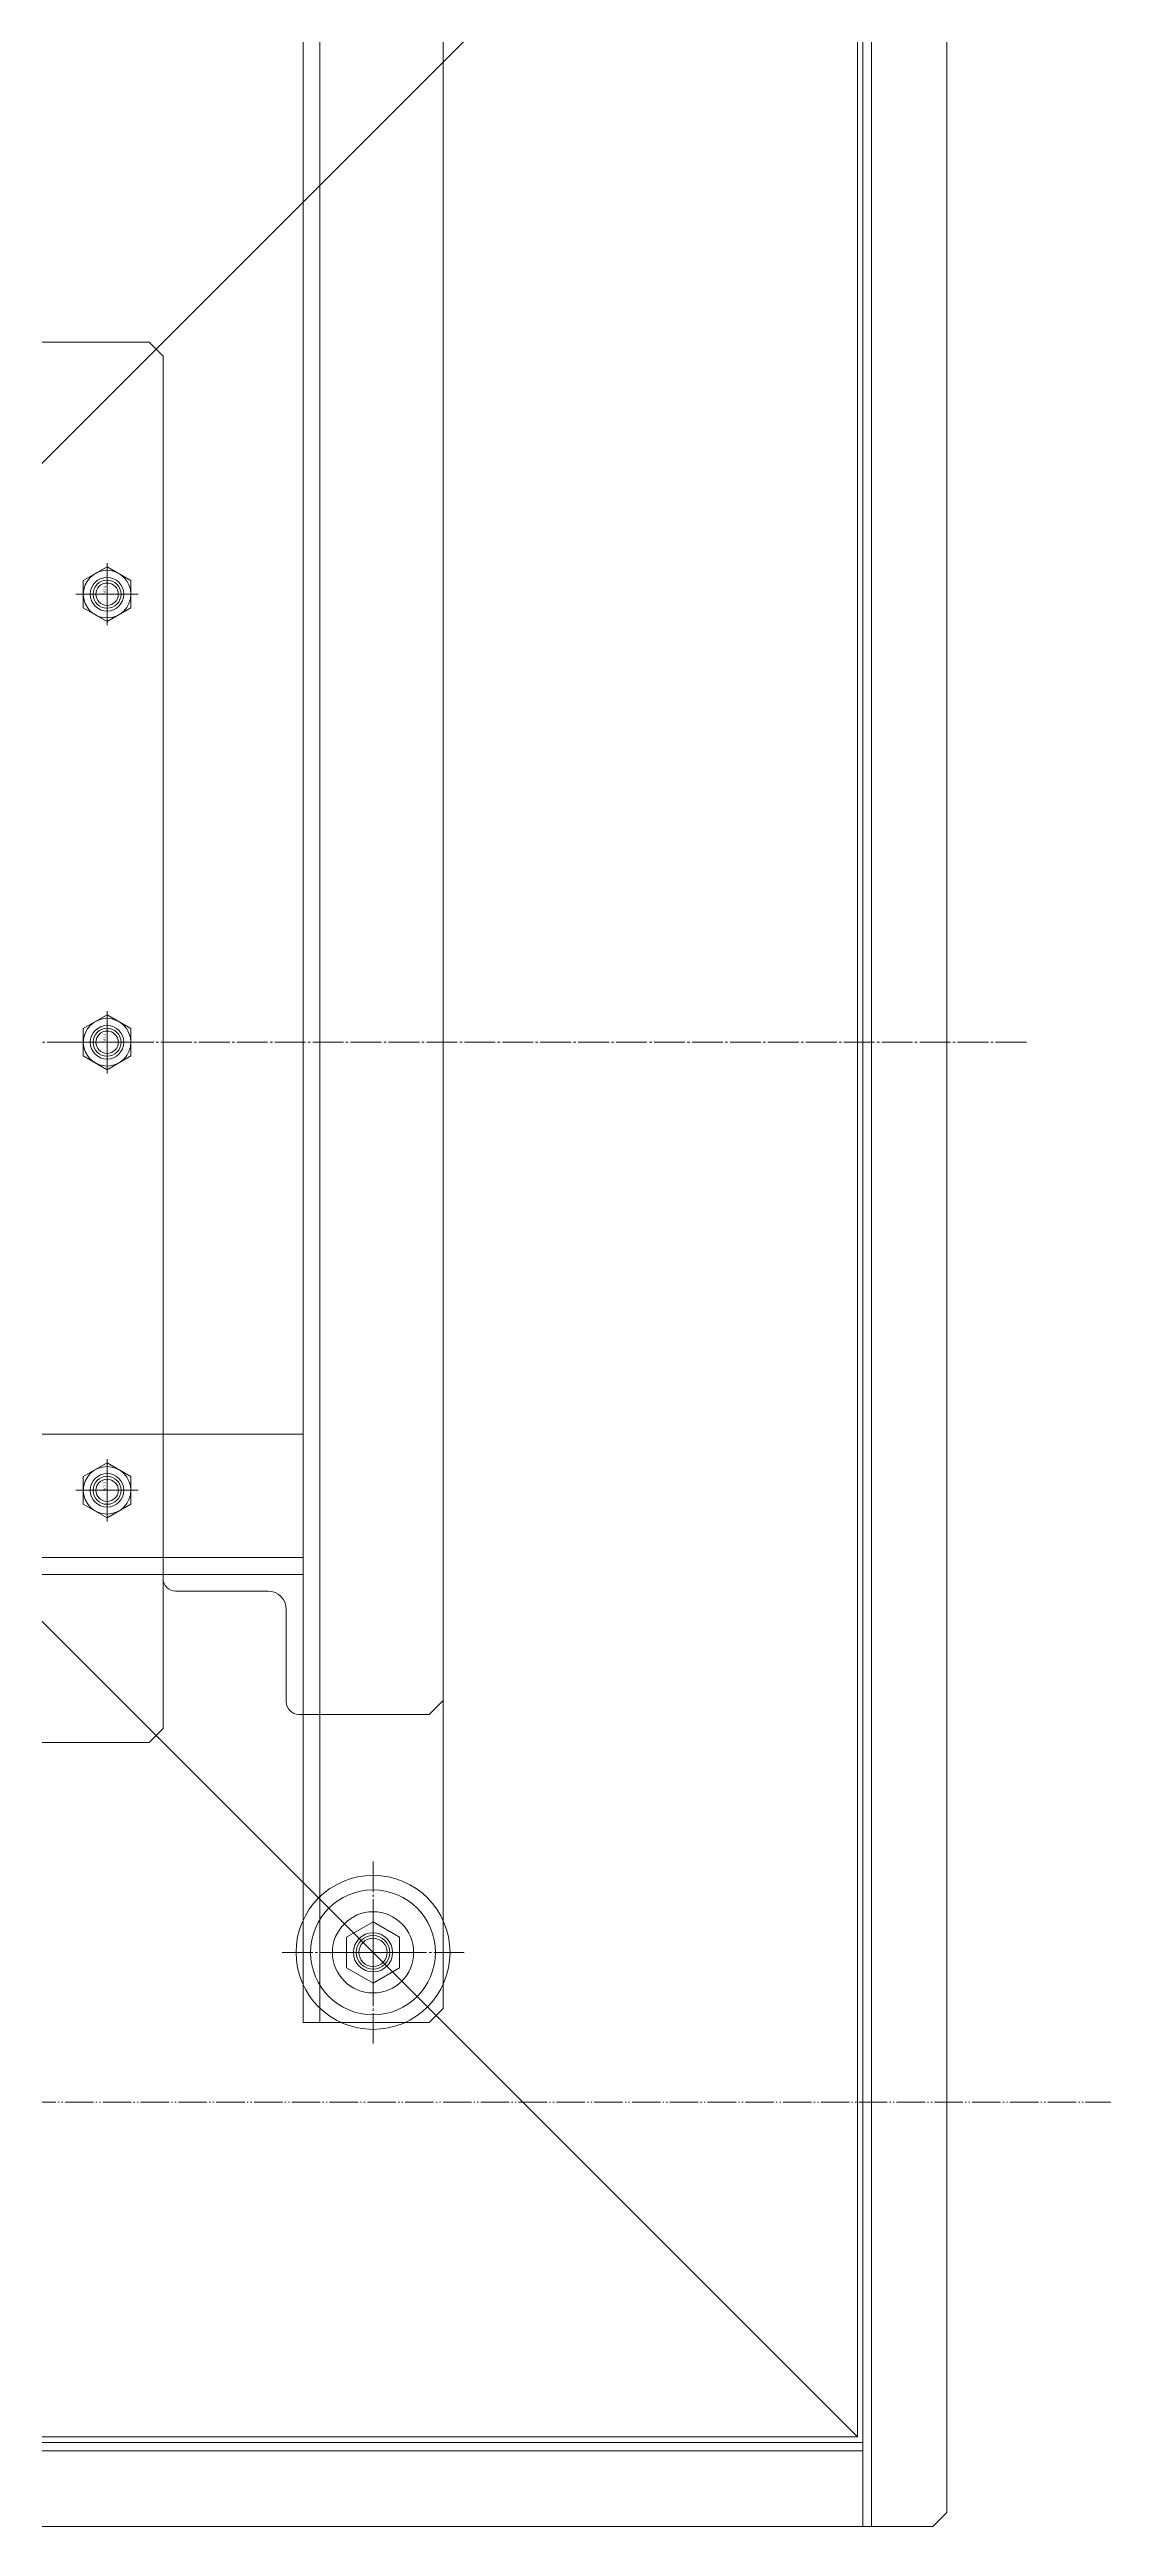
# Model space of a CAD drawing. Units: millimetres at full size. Extents: x -21196 to 21204, y -11807 to 11807.
# Drawn here: x -15390 to -15014, y -4792 to -3907 of the extents above; entities that cross this region are included whole.
import ezdxf
from ezdxf.enums import TextEntityAlignment as Align

# ---------------------------------------------------------------- set-up
doc = ezdxf.new("R2010")
doc.units = ezdxf.units.MM
doc.header["$LTSCALE"] = 0.5
doc.linetypes.add('USER3', pattern=[26.999999, 20.299999, -1.7, 0.8, -1.7, 0.8, -1.7])
doc.linetypes.add('USER4', pattern=[27.1, 22, -1.7, 1.7, -1.7])
doc.layers.add('1-0_設備-5(241129配置図菊池追記(立面図).jww)(機器配置図 260128.dwg)', color=7, linetype='Continuous', lineweight=9)
doc.styles.add('ＭＳ ゴシック', font='')
doc.styles.get('ＭＳ ゴシック').set_extended_font_data('MS Gothic')

msp = doc.modelspace()

# ---------------------------------------------------------------- linework, layer by layer
at = {"layer": '1-0_設備-5(241129配置図菊池追記(立面図).jww)(機器配置図 260128.dwg)'}
for p, q in [((-15293.5215, -4501.6471), (-15293.5215, -3501.6471)), ((-15096.5215, -4791.6471), (-15096.5215, -3731.6471)), ((-15101.5215, -3763.6471), (-15401.5215, -4063.6471)), ((-15293.5215, -4611.6471), (-15293.5215, -3801.6471)), ((-15378.0085, -4106.5471), (-15378.0085, -4096.7471)), ((-15378.0085, -4106.5471), (-15369.5215, -4111.4471)), ((-15378.0085, -4266.5471), (-15378.0085, -4256.7471)), ((-15378.0085, -4266.5471), (-15369.5215, -4271.4471)), ((-15378.0085, -4426.5471), (-15378.0085, -4416.7471)), ((-15378.0085, -4426.5471), (-15369.5215, -4431.4471)), ((-15899.5215, -4445.6471), (-15299.5215, -4445.6471)), ((-15899.5215, -4445.6471), (-15299.5215, -4445.6471)), ((-15349.5215, -4453.1471), (-15349.5215, -4451.6471)), ((-15299.5215, -4451.6471), (-15349.5215, -4451.6471)), ((-15349.5215, -4453.1471), (-15349.5215, -4451.6471)), ((-15299.5215, -4451.6471), (-15349.5215, -4451.6471)), ((-15312.0215, -4457.6471), (-15345.0215, -4457.6471)), ((-15312.0215, -4457.6471), (-15345.0215, -4457.6471)), ((-15299.5215, -4451.6471), (-15299.5215, -4501.6471)), ((-15299.5215, -4451.6471), (-15299.5215, -4501.6471)), ((-15101.5215, -4759.6471), (-15401.5215, -4459.6471)), ((-15305.5215, -4497.1471), (-15305.5215, -4464.1471)), ((-15305.5215, -4497.1471), (-15305.5215, -4464.1471)), ((-15301.0215, -4501.6471), (-15299.5215, -4501.6471)), ((-15301.0215, -4501.6471), (-15299.5215, -4501.6471)), ((-15274.5215, -4575.6775), (-15284.0215, -4581.1623)), ((-15265.0386, -4581.1721), (-15274.5215, -4575.6775)), ((-15099.5215, -4764.6471), (-16099.5215, -4764.6471))]:
    msp.add_line(p, q, dxfattribs=at)
at = {"layer": '1-0_設備-5(241129配置図菊池追記(立面図).jww)(機器配置図 260128.dwg)', "linetype": 'USER4'}
for p, q in [((-15369.5215, -4090.5434), (-15369.5215, -4112.7509)), ((-15369.5215, -4111.6471), (-15369.5215, -4091.6471)), ((-15369.5215, -4111.6471), (-15369.5215, -4091.6471)), ((-15358.4178, -4101.6471), (-15380.6253, -4101.6471)), ((-15379.5215, -4101.6471), (-15359.5215, -4101.6471)), ((-15379.5215, -4101.6471), (-15359.5215, -4101.6471)), ((-15369.5215, -4250.5434), (-15369.5215, -4272.7509)), ((-15369.5215, -4271.6471), (-15369.5215, -4251.6471)), ((-15369.5215, -4271.6471), (-15369.5215, -4251.6471)), ((-15041.1702, -4261.6471), (-16157.8728, -4261.6471)), ((-15358.4178, -4261.6471), (-15380.6253, -4261.6471)), ((-15379.5215, -4261.6471), (-15359.5215, -4261.6471)), ((-15379.5215, -4261.6471), (-15359.5215, -4261.6471)), ((-15369.5215, -4410.5434), (-15369.5215, -4432.7509)), ((-15369.5215, -4431.6471), (-15369.5215, -4411.6471)), ((-15369.5215, -4431.6471), (-15369.5215, -4411.6471)), ((-15358.4178, -4421.6471), (-15380.6253, -4421.6471)), ((-15379.5215, -4421.6471), (-15359.5215, -4421.6471)), ((-15379.5215, -4421.6471), (-15359.5215, -4421.6471)), ((-15274.5215, -4554.1471), (-15274.5215, -4619.1471)), ((-15274.5215, -4574.36), (-15274.5215, -4598.9342)), ((-15307.0215, -4586.6471), (-15242.0215, -4586.6471)), ((-15262.2345, -4586.6471), (-15286.8086, -4586.6471))]:
    msp.add_line(p, q, dxfattribs=at)
at = {"layer": '1-0_設備-5(241129配置図菊池追記(立面図).jww)(機器配置図 260128.dwg)', "linetype": 'USER3'}
msp.add_lwpolyline([(-5599.5217, 1359.8529), (-16599.5217, 1359.8529), (-16599.5217, -4640.1471), (-5599.5217, -4640.1471)], close=True, dxfattribs=at)
at = {"layer": '1-0_設備-5(241129配置図菊池追記(立面図).jww)(機器配置図 260128.dwg)'}
for points in [[(-15299.5215, -4501.6471), (-15299.5215, -3501.6471), (-15254.5215, -3501.6471), (-15249.5215, -3506.6471), (-15249.5215, -4496.6471), (-15254.5215, -4501.6471)], [(-15099.5215, -4791.6471), (-15099.5215, -3731.6471), (-15074.5215, -3731.6471), (-15069.5215, -3736.6471), (-15069.5215, -4786.6471), (-15074.5215, -4791.6471)], [(-15099.5215, -3761.6471), (-15099.5215, -4761.6471), (-16099.5215, -4761.6471), (-16099.5215, -3761.6471)], [(-15101.5215, -3763.6471), (-15101.5215, -4759.6471), (-16097.5215, -4759.6471), (-16097.5215, -3763.6471)], [(-15299.5215, -4611.6471), (-15299.5215, -3801.6471), (-15254.5215, -3801.6471), (-15249.5215, -3806.6471), (-15249.5215, -4606.6471), (-15254.5215, -4611.6471)], [(-15349.5215, -4506.6471), (-15349.5215, -4016.6471), (-15354.5215, -4011.6471), (-15844.5215, -4011.6471), (-15849.5215, -4016.6471), (-15849.5215, -4506.6471), (-15844.5215, -4511.6471), (-15354.5215, -4511.6471)], [(-15349.5215, -4506.6471), (-15349.5215, -4016.6471), (-15354.5215, -4011.6471), (-15844.5215, -4011.6471), (-15849.5215, -4016.6471), (-15849.5215, -4506.6471), (-15844.5215, -4511.6471), (-15354.5215, -4511.6471)], [(-15899.5215, -4401.6471), (-15899.5215, -4451.6471), (-15299.5215, -4451.6471), (-15299.5215, -4401.6471)], [(-15899.5215, -4401.6471), (-15899.5215, -4451.6471), (-15299.5215, -4451.6471), (-15299.5215, -4401.6471)], [(-16099.5215, -4761.6471), (-16099.5215, -4791.6471), (-15099.5215, -4791.6471), (-15099.5215, -4761.6471)]]:
    msp.add_lwpolyline(points, close=True, dxfattribs=at)
for points in [[(-15361.0345, -4096.7471), (-15369.5215, -4091.8471), (-15378.0085, -4096.7471)], [(-15369.5215, -4111.4471), (-15361.0345, -4106.5471), (-15361.0345, -4096.7471)], [(-15361.0345, -4256.7471), (-15369.5215, -4251.8471), (-15378.0085, -4256.7471)], [(-15369.5215, -4271.4471), (-15361.0345, -4266.5471), (-15361.0345, -4256.7471)], [(-15361.0345, -4416.7471), (-15369.5215, -4411.8471), (-15378.0085, -4416.7471)], [(-15369.5215, -4431.4471), (-15361.0345, -4426.5471), (-15361.0345, -4416.7471)], [(-15284.0215, -4581.1623), (-15284.0045, -4592.1221), (-15274.5215, -4597.6168), (-15265.0215, -4592.132), (-15265.0386, -4581.1721)]]:
    msp.add_lwpolyline(points, dxfattribs=at)
for centre, radius in [((-15369.5215, -4101.6471), 8.487), ((-15369.5215, -4101.6471), 6), ((-15369.5215, -4101.6471), 6), ((-15369.5215, -4101.6471), 5), ((-15369.5215, -4101.6471), 4), ((-15369.5215, -4261.6471), 8.487), ((-15369.5215, -4261.6471), 6), ((-15369.5215, -4261.6471), 6), ((-15369.5215, -4261.6471), 5), ((-15369.5215, -4261.6471), 4), ((-15369.5215, -4421.6471), 8.487), ((-15369.5215, -4421.6471), 6), ((-15369.5215, -4421.6471), 6), ((-15369.5215, -4421.6471), 5), ((-15369.5215, -4421.6471), 4), ((-15274.5215, -4586.6471), 27.5), ((-15274.5215, -4586.6471), 22.3), ((-15274.5215, -4586.6471), 14.5), ((-15274.5215, -4586.6471), 7), ((-15274.5215, -4586.6471), 6), ((-15274.5215, -4586.6471), 5.053)]:
    msp.add_circle(centre, radius, dxfattribs=at)
for centre, radius, start, end in [((-15345.0215, -4453.1471), 4.5, 180, 270), ((-15345.0215, -4453.1471), 4.5, 180, 270), ((-15312.0215, -4464.1471), 6.5, 0, 90), ((-15312.0215, -4464.1471), 6.5, 0, 90), ((-15301.0215, -4497.1471), 4.5, 180, 270), ((-15301.0215, -4497.1471), 4.5, 180, 270)]:
    msp.add_arc(centre, radius, start, end, dxfattribs=at)

# ---------------------------------------------------------------- texts
at = {"layer": '1-0_設備-5(241129配置図菊池追記(立面図).jww)(機器配置図 260128.dwg)', "style": 'ＭＳ ゴシック', "width": 0.8}
for p in [(-15369.5848, -4101.5196), (-15369.5848, -4261.5196), (-15369.5848, -4421.5196)]:
    msp.add_text('Ｍ１０', height=0.918, rotation=90, dxfattribs=at).set_placement(p, align=Align.BOTTOM_LEFT)

doc.saveas('drawing.dxf')
